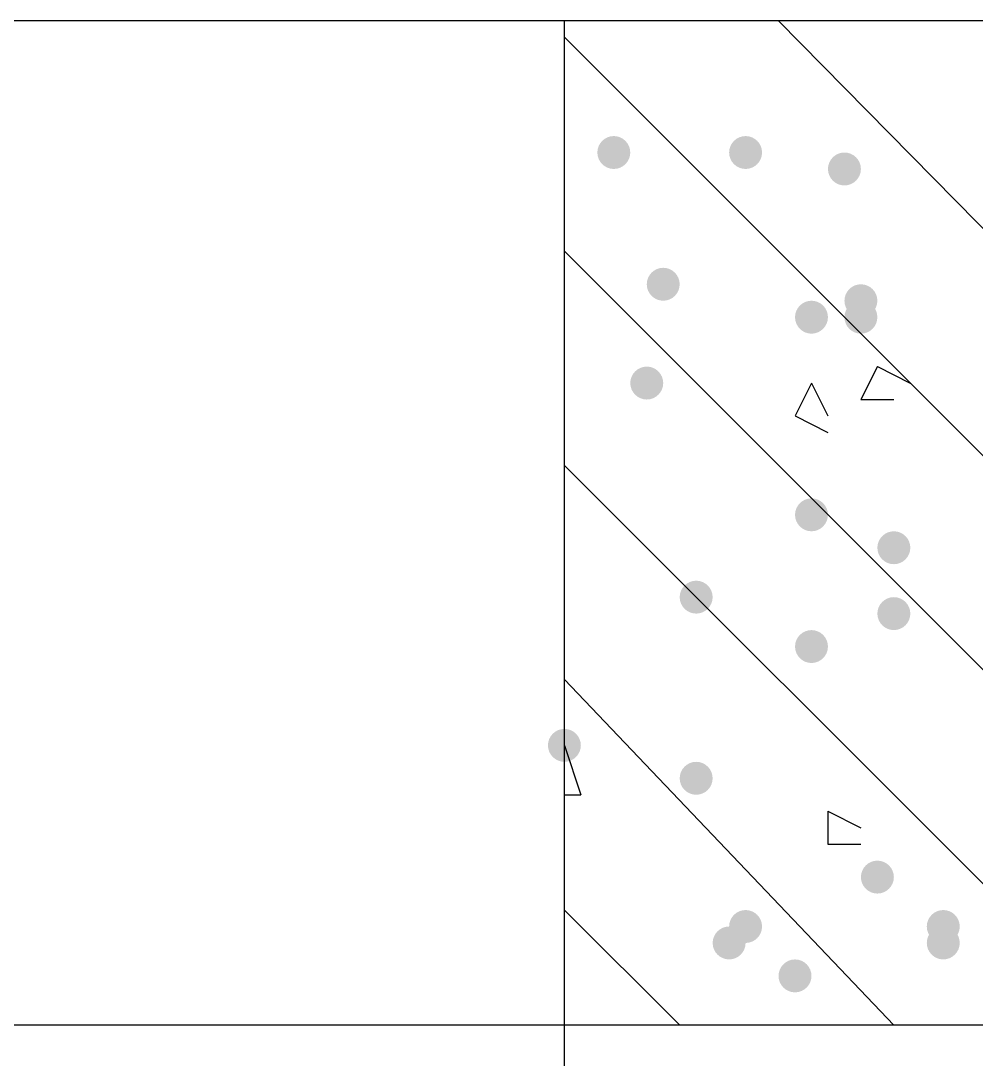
# Model space of a CAD drawing. Header units: inches. Extents: x 11 to 286, y 6 to 196.
# Drawn here: x 73.928 to 76.383, y 157.322 to 159.992 of the extents above; entities that cross this region are included whole.
import ezdxf

# ---------------------------------------------------------------- set-up
doc = ezdxf.new("R2010")
doc.units = ezdxf.units.IN
doc.header["$MEASUREMENT"] = 0
doc.layers.add('PDF_几何图形', color=7, linetype='Continuous')
doc.layers.add('PDF_实体填充', color=7, linetype='Continuous', true_color=0xffffff)

msp = doc.modelspace()

# ---------------------------------------------------------------- hatches: boundary and pattern name
at = {"layer": 'PDF_实体填充', "transparency": 33554559}
h = msp.add_hatch(color=7, dxfattribs=at)
edge = h.paths.add_edge_path(flags=0)
edge.add_spline(control_points=[(75.4944, 159.6531), (75.4944, 159.6298), (75.4754, 159.6108), (75.4521, 159.6108)], knot_values=[0, 0, 0, 0, 1, 1, 1, 1], degree=3, periodic=0)
edge.add_spline(control_points=[(75.4521, 159.6108), (75.4288, 159.6108), (75.4098, 159.6298), (75.4098, 159.6531)], knot_values=[0, 0, 0, 0, 1, 1, 1, 1], degree=3, periodic=0)
edge.add_line((75.4098, 159.6531), (75.4098, 159.6531))
edge.add_spline(control_points=[(75.4098, 159.6531), (75.4098, 159.6764), (75.4288, 159.6954), (75.4521, 159.6954)], knot_values=[0, 0, 0, 0, 1, 1, 1, 1], degree=3, periodic=0)
edge.add_spline(control_points=[(75.4521, 159.6954), (75.4754, 159.6954), (75.4944, 159.6764), (75.4944, 159.6531)], knot_values=[0, 0, 0, 0, 1, 1, 1, 1], degree=3, periodic=0)
edge.add_line((75.4944, 159.6531), (75.4944, 159.6531))
edge.add_line((75.4944, 159.6531), (75.4944, 159.6531))
h = msp.add_hatch(color=7, dxfattribs=at)
edge = h.paths.add_edge_path(flags=0)
edge.add_spline(control_points=[(75.8331, 159.6531), (75.8331, 159.6298), (75.8141, 159.6108), (75.7908, 159.6108)], knot_values=[0, 0, 0, 0, 1, 1, 1, 1], degree=3, periodic=0)
edge.add_spline(control_points=[(75.7908, 159.6108), (75.7675, 159.6108), (75.7484, 159.6298), (75.7484, 159.6531)], knot_values=[0, 0, 0, 0, 1, 1, 1, 1], degree=3, periodic=0)
edge.add_line((75.7484, 159.6531), (75.7484, 159.6531))
edge.add_spline(control_points=[(75.7484, 159.6531), (75.7484, 159.6764), (75.7675, 159.6954), (75.7908, 159.6954)], knot_values=[0, 0, 0, 0, 1, 1, 1, 1], degree=3, periodic=0)
edge.add_spline(control_points=[(75.7908, 159.6954), (75.8141, 159.6954), (75.8331, 159.6764), (75.8331, 159.6531)], knot_values=[0, 0, 0, 0, 1, 1, 1, 1], degree=3, periodic=0)
edge.add_line((75.8331, 159.6531), (75.8331, 159.6531))
edge.add_line((75.8331, 159.6531), (75.8331, 159.6531))
h = msp.add_hatch(color=7, dxfattribs=at)
edge = h.paths.add_edge_path(flags=0)
edge.add_spline(control_points=[(76.0871, 159.6108), (76.0871, 159.5875), (76.0681, 159.5684), (76.0448, 159.5684)], knot_values=[0, 0, 0, 0, 1, 1, 1, 1], degree=3, periodic=0)
edge.add_spline(control_points=[(76.0448, 159.5684), (76.0215, 159.5684), (76.0024, 159.5875), (76.0024, 159.6108)], knot_values=[0, 0, 0, 0, 1, 1, 1, 1], degree=3, periodic=0)
edge.add_line((76.0024, 159.6108), (76.0024, 159.6108))
edge.add_spline(control_points=[(76.0024, 159.6108), (76.0024, 159.6341), (76.0215, 159.6531), (76.0448, 159.6531)], knot_values=[0, 0, 0, 0, 1, 1, 1, 1], degree=3, periodic=0)
edge.add_spline(control_points=[(76.0448, 159.6531), (76.0681, 159.6531), (76.0871, 159.6341), (76.0871, 159.6108)], knot_values=[0, 0, 0, 0, 1, 1, 1, 1], degree=3, periodic=0)
edge.add_line((76.0871, 159.6108), (76.0871, 159.6108))
edge.add_line((76.0871, 159.6108), (76.0871, 159.6108))
h = msp.add_hatch(color=7, dxfattribs=at)
edge = h.paths.add_edge_path(flags=0)
edge.add_spline(control_points=[(75.6214, 159.3144), (75.6214, 159.2912), (75.6024, 159.2721), (75.5791, 159.2721)], knot_values=[0, 0, 0, 0, 1, 1, 1, 1], degree=3, periodic=0)
edge.add_spline(control_points=[(75.5791, 159.2721), (75.5558, 159.2721), (75.5368, 159.2912), (75.5368, 159.3144)], knot_values=[0, 0, 0, 0, 1, 1, 1, 1], degree=3, periodic=0)
edge.add_line((75.5368, 159.3144), (75.5368, 159.3144))
edge.add_spline(control_points=[(75.5368, 159.3144), (75.5368, 159.3377), (75.5558, 159.3568), (75.5791, 159.3568)], knot_values=[0, 0, 0, 0, 1, 1, 1, 1], degree=3, periodic=0)
edge.add_spline(control_points=[(75.5791, 159.3568), (75.6024, 159.3568), (75.6214, 159.3377), (75.6214, 159.3144)], knot_values=[0, 0, 0, 0, 1, 1, 1, 1], degree=3, periodic=0)
edge.add_line((75.6214, 159.3144), (75.6214, 159.3144))
edge.add_line((75.6214, 159.3144), (75.6214, 159.3144))
h = msp.add_hatch(color=7, dxfattribs=at)
edge = h.paths.add_edge_path(flags=0)
edge.add_spline(control_points=[(76.1294, 159.2721), (76.1294, 159.2488), (76.1104, 159.2298), (76.0871, 159.2298)], knot_values=[0, 0, 0, 0, 1, 1, 1, 1], degree=3, periodic=0)
edge.add_spline(control_points=[(76.0871, 159.2298), (76.0638, 159.2298), (76.0448, 159.2488), (76.0448, 159.2721)], knot_values=[0, 0, 0, 0, 1, 1, 1, 1], degree=3, periodic=0)
edge.add_line((76.0448, 159.2721), (76.0448, 159.2721))
edge.add_spline(control_points=[(76.0448, 159.2721), (76.0448, 159.2954), (76.0638, 159.3144), (76.0871, 159.3144)], knot_values=[0, 0, 0, 0, 1, 1, 1, 1], degree=3, periodic=0)
edge.add_spline(control_points=[(76.0871, 159.3144), (76.1104, 159.3144), (76.1294, 159.2954), (76.1294, 159.2721)], knot_values=[0, 0, 0, 0, 1, 1, 1, 1], degree=3, periodic=0)
edge.add_line((76.1294, 159.2721), (76.1294, 159.2721))
edge.add_line((76.1294, 159.2721), (76.1294, 159.2721))
h = msp.add_hatch(color=7, dxfattribs=at)
edge = h.paths.add_edge_path(flags=0)
edge.add_spline(control_points=[(76.0024, 159.2298), (76.0024, 159.2065), (75.9834, 159.1874), (75.9601, 159.1874)], knot_values=[0, 0, 0, 0, 1, 1, 1, 1], degree=3, periodic=0)
edge.add_spline(control_points=[(75.9601, 159.1874), (75.9368, 159.1874), (75.9178, 159.2065), (75.9178, 159.2298)], knot_values=[0, 0, 0, 0, 1, 1, 1, 1], degree=3, periodic=0)
edge.add_line((75.9178, 159.2298), (75.9178, 159.2298))
edge.add_spline(control_points=[(75.9178, 159.2298), (75.9178, 159.2531), (75.9368, 159.2721), (75.9601, 159.2721)], knot_values=[0, 0, 0, 0, 1, 1, 1, 1], degree=3, periodic=0)
edge.add_spline(control_points=[(75.9601, 159.2721), (75.9834, 159.2721), (76.0024, 159.2531), (76.0024, 159.2298)], knot_values=[0, 0, 0, 0, 1, 1, 1, 1], degree=3, periodic=0)
edge.add_line((76.0024, 159.2298), (76.0024, 159.2298))
edge.add_line((76.0024, 159.2298), (76.0024, 159.2298))
h = msp.add_hatch(color=7, dxfattribs=at)
edge = h.paths.add_edge_path(flags=0)
edge.add_spline(control_points=[(76.1294, 159.2298), (76.1294, 159.2065), (76.1104, 159.1874), (76.0871, 159.1874)], knot_values=[0, 0, 0, 0, 1, 1, 1, 1], degree=3, periodic=0)
edge.add_spline(control_points=[(76.0871, 159.1874), (76.0638, 159.1874), (76.0448, 159.2065), (76.0448, 159.2298)], knot_values=[0, 0, 0, 0, 1, 1, 1, 1], degree=3, periodic=0)
edge.add_line((76.0448, 159.2298), (76.0448, 159.2298))
edge.add_spline(control_points=[(76.0448, 159.2298), (76.0448, 159.2531), (76.0638, 159.2721), (76.0871, 159.2721)], knot_values=[0, 0, 0, 0, 1, 1, 1, 1], degree=3, periodic=0)
edge.add_spline(control_points=[(76.0871, 159.2721), (76.1104, 159.2721), (76.1294, 159.2531), (76.1294, 159.2298)], knot_values=[0, 0, 0, 0, 1, 1, 1, 1], degree=3, periodic=0)
edge.add_line((76.1294, 159.2298), (76.1294, 159.2298))
edge.add_line((76.1294, 159.2298), (76.1294, 159.2298))
h = msp.add_hatch(color=7, dxfattribs=at)
edge = h.paths.add_edge_path(flags=0)
edge.add_spline(control_points=[(75.5791, 159.0604), (75.5791, 159.0372), (75.5601, 159.0181), (75.5368, 159.0181)], knot_values=[0, 0, 0, 0, 1, 1, 1, 1], degree=3, periodic=0)
edge.add_spline(control_points=[(75.5368, 159.0181), (75.5135, 159.0181), (75.4944, 159.0372), (75.4944, 159.0604)], knot_values=[0, 0, 0, 0, 1, 1, 1, 1], degree=3, periodic=0)
edge.add_line((75.4944, 159.0604), (75.4944, 159.0604))
edge.add_spline(control_points=[(75.4944, 159.0604), (75.4944, 159.0837), (75.5135, 159.1028), (75.5368, 159.1028)], knot_values=[0, 0, 0, 0, 1, 1, 1, 1], degree=3, periodic=0)
edge.add_spline(control_points=[(75.5368, 159.1028), (75.5601, 159.1028), (75.5791, 159.0837), (75.5791, 159.0604)], knot_values=[0, 0, 0, 0, 1, 1, 1, 1], degree=3, periodic=0)
edge.add_line((75.5791, 159.0604), (75.5791, 159.0604))
edge.add_line((75.5791, 159.0604), (75.5791, 159.0604))
h = msp.add_hatch(color=7, dxfattribs=at)
edge = h.paths.add_edge_path(flags=0)
edge.add_spline(control_points=[(76.0024, 158.7218), (76.0024, 158.6985), (75.9834, 158.6794), (75.9601, 158.6794)], knot_values=[0, 0, 0, 0, 1, 1, 1, 1], degree=3, periodic=0)
edge.add_spline(control_points=[(75.9601, 158.6794), (75.9368, 158.6794), (75.9178, 158.6985), (75.9178, 158.7218)], knot_values=[0, 0, 0, 0, 1, 1, 1, 1], degree=3, periodic=0)
edge.add_line((75.9178, 158.7218), (75.9178, 158.7218))
edge.add_spline(control_points=[(75.9178, 158.7218), (75.9178, 158.7451), (75.9368, 158.7641), (75.9601, 158.7641)], knot_values=[0, 0, 0, 0, 1, 1, 1, 1], degree=3, periodic=0)
edge.add_spline(control_points=[(75.9601, 158.7641), (75.9834, 158.7641), (76.0024, 158.7451), (76.0024, 158.7218)], knot_values=[0, 0, 0, 0, 1, 1, 1, 1], degree=3, periodic=0)
edge.add_line((76.0024, 158.7218), (76.0024, 158.7218))
edge.add_line((76.0024, 158.7218), (76.0024, 158.7218))
h = msp.add_hatch(color=7, dxfattribs=at)
edge = h.paths.add_edge_path(flags=0)
edge.add_spline(control_points=[(76.2141, 158.6371), (76.2141, 158.6138), (76.1951, 158.5948), (76.1718, 158.5948)], knot_values=[0, 0, 0, 0, 1, 1, 1, 1], degree=3, periodic=0)
edge.add_spline(control_points=[(76.1718, 158.5948), (76.1485, 158.5948), (76.1294, 158.6138), (76.1294, 158.6371)], knot_values=[0, 0, 0, 0, 1, 1, 1, 1], degree=3, periodic=0)
edge.add_line((76.1294, 158.6371), (76.1294, 158.6371))
edge.add_spline(control_points=[(76.1294, 158.6371), (76.1294, 158.6604), (76.1485, 158.6794), (76.1718, 158.6794)], knot_values=[0, 0, 0, 0, 1, 1, 1, 1], degree=3, periodic=0)
edge.add_spline(control_points=[(76.1718, 158.6794), (76.1951, 158.6794), (76.2141, 158.6604), (76.2141, 158.6371)], knot_values=[0, 0, 0, 0, 1, 1, 1, 1], degree=3, periodic=0)
edge.add_line((76.2141, 158.6371), (76.2141, 158.6371))
edge.add_line((76.2141, 158.6371), (76.2141, 158.6371))
h = msp.add_hatch(color=7, dxfattribs=at)
edge = h.paths.add_edge_path(flags=0)
edge.add_spline(control_points=[(75.7061, 158.5101), (75.7061, 158.4868), (75.6871, 158.4678), (75.6638, 158.4678)], knot_values=[0, 0, 0, 0, 1, 1, 1, 1], degree=3, periodic=0)
edge.add_spline(control_points=[(75.6638, 158.4678), (75.6405, 158.4678), (75.6214, 158.4868), (75.6214, 158.5101)], knot_values=[0, 0, 0, 0, 1, 1, 1, 1], degree=3, periodic=0)
edge.add_line((75.6214, 158.5101), (75.6214, 158.5101))
edge.add_spline(control_points=[(75.6214, 158.5101), (75.6214, 158.5334), (75.6405, 158.5524), (75.6638, 158.5524)], knot_values=[0, 0, 0, 0, 1, 1, 1, 1], degree=3, periodic=0)
edge.add_spline(control_points=[(75.6638, 158.5524), (75.6871, 158.5524), (75.7061, 158.5334), (75.7061, 158.5101)], knot_values=[0, 0, 0, 0, 1, 1, 1, 1], degree=3, periodic=0)
edge.add_line((75.7061, 158.5101), (75.7061, 158.5101))
edge.add_line((75.7061, 158.5101), (75.7061, 158.5101))
h = msp.add_hatch(color=7, dxfattribs=at)
edge = h.paths.add_edge_path(flags=0)
edge.add_spline(control_points=[(76.2141, 158.4678), (76.2141, 158.4445), (76.1951, 158.4254), (76.1718, 158.4254)], knot_values=[0, 0, 0, 0, 1, 1, 1, 1], degree=3, periodic=0)
edge.add_spline(control_points=[(76.1718, 158.4254), (76.1485, 158.4254), (76.1294, 158.4445), (76.1294, 158.4678)], knot_values=[0, 0, 0, 0, 1, 1, 1, 1], degree=3, periodic=0)
edge.add_line((76.1294, 158.4678), (76.1294, 158.4678))
edge.add_spline(control_points=[(76.1294, 158.4678), (76.1294, 158.4911), (76.1485, 158.5101), (76.1718, 158.5101)], knot_values=[0, 0, 0, 0, 1, 1, 1, 1], degree=3, periodic=0)
edge.add_spline(control_points=[(76.1718, 158.5101), (76.1951, 158.5101), (76.2141, 158.4911), (76.2141, 158.4678)], knot_values=[0, 0, 0, 0, 1, 1, 1, 1], degree=3, periodic=0)
edge.add_line((76.2141, 158.4678), (76.2141, 158.4678))
edge.add_line((76.2141, 158.4678), (76.2141, 158.4678))
h = msp.add_hatch(color=7, dxfattribs=at)
edge = h.paths.add_edge_path(flags=0)
edge.add_spline(control_points=[(76.0024, 158.3831), (76.0024, 158.3598), (75.9834, 158.3408), (75.9601, 158.3408)], knot_values=[0, 0, 0, 0, 1, 1, 1, 1], degree=3, periodic=0)
edge.add_spline(control_points=[(75.9601, 158.3408), (75.9368, 158.3408), (75.9178, 158.3598), (75.9178, 158.3831)], knot_values=[0, 0, 0, 0, 1, 1, 1, 1], degree=3, periodic=0)
edge.add_line((75.9178, 158.3831), (75.9178, 158.3831))
edge.add_spline(control_points=[(75.9178, 158.3831), (75.9178, 158.4064), (75.9368, 158.4254), (75.9601, 158.4254)], knot_values=[0, 0, 0, 0, 1, 1, 1, 1], degree=3, periodic=0)
edge.add_spline(control_points=[(75.9601, 158.4254), (75.9834, 158.4254), (76.0024, 158.4064), (76.0024, 158.3831)], knot_values=[0, 0, 0, 0, 1, 1, 1, 1], degree=3, periodic=0)
edge.add_line((76.0024, 158.3831), (76.0024, 158.3831))
edge.add_line((76.0024, 158.3831), (76.0024, 158.3831))
h = msp.add_hatch(color=7, dxfattribs=at)
edge = h.paths.add_edge_path(flags=0)
edge.add_spline(control_points=[(75.3674, 158.1291), (75.3674, 158.1058), (75.3484, 158.0868), (75.3251, 158.0868)], knot_values=[0, 0, 0, 0, 1, 1, 1, 1], degree=3, periodic=0)
edge.add_spline(control_points=[(75.3251, 158.0868), (75.3018, 158.0868), (75.2828, 158.1058), (75.2828, 158.1291)], knot_values=[0, 0, 0, 0, 1, 1, 1, 1], degree=3, periodic=0)
edge.add_line((75.2828, 158.1291), (75.2828, 158.1291))
edge.add_spline(control_points=[(75.2828, 158.1291), (75.2828, 158.1524), (75.3018, 158.1714), (75.3251, 158.1714)], knot_values=[0, 0, 0, 0, 1, 1, 1, 1], degree=3, periodic=0)
edge.add_spline(control_points=[(75.3251, 158.1714), (75.3484, 158.1714), (75.3674, 158.1524), (75.3674, 158.1291)], knot_values=[0, 0, 0, 0, 1, 1, 1, 1], degree=3, periodic=0)
edge.add_line((75.3674, 158.1291), (75.3674, 158.1291))
edge.add_line((75.3674, 158.1291), (75.3674, 158.1291))
h = msp.add_hatch(color=7, dxfattribs=at)
edge = h.paths.add_edge_path(flags=0)
edge.add_spline(control_points=[(75.7061, 158.0444), (75.7061, 158.0212), (75.6871, 158.0021), (75.6638, 158.0021)], knot_values=[0, 0, 0, 0, 1, 1, 1, 1], degree=3, periodic=0)
edge.add_spline(control_points=[(75.6638, 158.0021), (75.6405, 158.0021), (75.6214, 158.0212), (75.6214, 158.0444)], knot_values=[0, 0, 0, 0, 1, 1, 1, 1], degree=3, periodic=0)
edge.add_line((75.6214, 158.0444), (75.6214, 158.0444))
edge.add_spline(control_points=[(75.6214, 158.0444), (75.6214, 158.0677), (75.6405, 158.0868), (75.6638, 158.0868)], knot_values=[0, 0, 0, 0, 1, 1, 1, 1], degree=3, periodic=0)
edge.add_spline(control_points=[(75.6638, 158.0868), (75.6871, 158.0868), (75.7061, 158.0677), (75.7061, 158.0444)], knot_values=[0, 0, 0, 0, 1, 1, 1, 1], degree=3, periodic=0)
edge.add_line((75.7061, 158.0444), (75.7061, 158.0444))
edge.add_line((75.7061, 158.0444), (75.7061, 158.0444))
h = msp.add_hatch(color=7, dxfattribs=at)
edge = h.paths.add_edge_path(flags=0)
edge.add_spline(control_points=[(76.1718, 157.7904), (76.1718, 157.7672), (76.1527, 157.7481), (76.1294, 157.7481)], knot_values=[0, 0, 0, 0, 1, 1, 1, 1], degree=3, periodic=0)
edge.add_spline(control_points=[(76.1294, 157.7481), (76.1062, 157.7481), (76.0871, 157.7672), (76.0871, 157.7904)], knot_values=[0, 0, 0, 0, 1, 1, 1, 1], degree=3, periodic=0)
edge.add_line((76.0871, 157.7904), (76.0871, 157.7904))
edge.add_spline(control_points=[(76.0871, 157.7904), (76.0871, 157.8137), (76.1062, 157.8328), (76.1294, 157.8328)], knot_values=[0, 0, 0, 0, 1, 1, 1, 1], degree=3, periodic=0)
edge.add_spline(control_points=[(76.1294, 157.8328), (76.1527, 157.8328), (76.1718, 157.8137), (76.1718, 157.7904)], knot_values=[0, 0, 0, 0, 1, 1, 1, 1], degree=3, periodic=0)
edge.add_line((76.1718, 157.7904), (76.1718, 157.7904))
edge.add_line((76.1718, 157.7904), (76.1718, 157.7904))
h = msp.add_hatch(color=7, dxfattribs=at)
edge = h.paths.add_edge_path(flags=0)
edge.add_spline(control_points=[(75.8331, 157.6634), (75.8331, 157.6402), (75.8141, 157.6211), (75.7908, 157.6211)], knot_values=[0, 0, 0, 0, 1, 1, 1, 1], degree=3, periodic=0)
edge.add_spline(control_points=[(75.7908, 157.6211), (75.7675, 157.6211), (75.7484, 157.6402), (75.7484, 157.6634)], knot_values=[0, 0, 0, 0, 1, 1, 1, 1], degree=3, periodic=0)
edge.add_line((75.7484, 157.6634), (75.7484, 157.6634))
edge.add_spline(control_points=[(75.7484, 157.6634), (75.7484, 157.6867), (75.7675, 157.7058), (75.7908, 157.7058)], knot_values=[0, 0, 0, 0, 1, 1, 1, 1], degree=3, periodic=0)
edge.add_spline(control_points=[(75.7908, 157.7058), (75.8141, 157.7058), (75.8331, 157.6867), (75.8331, 157.6634)], knot_values=[0, 0, 0, 0, 1, 1, 1, 1], degree=3, periodic=0)
edge.add_line((75.8331, 157.6634), (75.8331, 157.6634))
edge.add_line((75.8331, 157.6634), (75.8331, 157.6634))
h = msp.add_hatch(color=7, dxfattribs=at)
edge = h.paths.add_edge_path(flags=0)
edge.add_spline(control_points=[(76.3411, 157.6634), (76.3411, 157.6402), (76.3221, 157.6211), (76.2988, 157.6211)], knot_values=[0, 0, 0, 0, 1, 1, 1, 1], degree=3, periodic=0)
edge.add_spline(control_points=[(76.2988, 157.6211), (76.2755, 157.6211), (76.2564, 157.6402), (76.2564, 157.6634)], knot_values=[0, 0, 0, 0, 1, 1, 1, 1], degree=3, periodic=0)
edge.add_line((76.2564, 157.6634), (76.2564, 157.6634))
edge.add_spline(control_points=[(76.2564, 157.6634), (76.2564, 157.6867), (76.2755, 157.7058), (76.2988, 157.7058)], knot_values=[0, 0, 0, 0, 1, 1, 1, 1], degree=3, periodic=0)
edge.add_spline(control_points=[(76.2988, 157.7058), (76.3221, 157.7058), (76.3411, 157.6867), (76.3411, 157.6634)], knot_values=[0, 0, 0, 0, 1, 1, 1, 1], degree=3, periodic=0)
edge.add_line((76.3411, 157.6634), (76.3411, 157.6634))
edge.add_line((76.3411, 157.6634), (76.3411, 157.6634))
h = msp.add_hatch(color=7, dxfattribs=at)
edge = h.paths.add_edge_path(flags=0)
edge.add_spline(control_points=[(75.7908, 157.6211), (75.7908, 157.5978), (75.7717, 157.5788), (75.7484, 157.5788)], knot_values=[0, 0, 0, 0, 1, 1, 1, 1], degree=3, periodic=0)
edge.add_spline(control_points=[(75.7484, 157.5788), (75.7252, 157.5788), (75.7061, 157.5978), (75.7061, 157.6211)], knot_values=[0, 0, 0, 0, 1, 1, 1, 1], degree=3, periodic=0)
edge.add_line((75.7061, 157.6211), (75.7061, 157.6211))
edge.add_spline(control_points=[(75.7061, 157.6211), (75.7061, 157.6444), (75.7252, 157.6634), (75.7484, 157.6634)], knot_values=[0, 0, 0, 0, 1, 1, 1, 1], degree=3, periodic=0)
edge.add_spline(control_points=[(75.7484, 157.6634), (75.7717, 157.6634), (75.7908, 157.6444), (75.7908, 157.6211)], knot_values=[0, 0, 0, 0, 1, 1, 1, 1], degree=3, periodic=0)
edge.add_line((75.7908, 157.6211), (75.7908, 157.6211))
edge.add_line((75.7908, 157.6211), (75.7908, 157.6211))
h = msp.add_hatch(color=7, dxfattribs=at)
edge = h.paths.add_edge_path(flags=0)
edge.add_spline(control_points=[(76.3411, 157.6211), (76.3411, 157.5978), (76.3221, 157.5788), (76.2988, 157.5788)], knot_values=[0, 0, 0, 0, 1, 1, 1, 1], degree=3, periodic=0)
edge.add_spline(control_points=[(76.2988, 157.5788), (76.2755, 157.5788), (76.2564, 157.5978), (76.2564, 157.6211)], knot_values=[0, 0, 0, 0, 1, 1, 1, 1], degree=3, periodic=0)
edge.add_line((76.2564, 157.6211), (76.2564, 157.6211))
edge.add_spline(control_points=[(76.2564, 157.6211), (76.2564, 157.6444), (76.2755, 157.6634), (76.2988, 157.6634)], knot_values=[0, 0, 0, 0, 1, 1, 1, 1], degree=3, periodic=0)
edge.add_spline(control_points=[(76.2988, 157.6634), (76.3221, 157.6634), (76.3411, 157.6444), (76.3411, 157.6211)], knot_values=[0, 0, 0, 0, 1, 1, 1, 1], degree=3, periodic=0)
edge.add_line((76.3411, 157.6211), (76.3411, 157.6211))
edge.add_line((76.3411, 157.6211), (76.3411, 157.6211))
h = msp.add_hatch(color=7, dxfattribs=at)
edge = h.paths.add_edge_path(flags=0)
edge.add_spline(control_points=[(75.9601, 157.5364), (75.9601, 157.5132), (75.9411, 157.4941), (75.9178, 157.4941)], knot_values=[0, 0, 0, 0, 1, 1, 1, 1], degree=3, periodic=0)
edge.add_spline(control_points=[(75.9178, 157.4941), (75.8945, 157.4941), (75.8754, 157.5132), (75.8754, 157.5364)], knot_values=[0, 0, 0, 0, 1, 1, 1, 1], degree=3, periodic=0)
edge.add_line((75.8754, 157.5364), (75.8754, 157.5364))
edge.add_spline(control_points=[(75.8754, 157.5364), (75.8754, 157.5597), (75.8945, 157.5788), (75.9178, 157.5788)], knot_values=[0, 0, 0, 0, 1, 1, 1, 1], degree=3, periodic=0)
edge.add_spline(control_points=[(75.9178, 157.5788), (75.9411, 157.5788), (75.9601, 157.5597), (75.9601, 157.5364)], knot_values=[0, 0, 0, 0, 1, 1, 1, 1], degree=3, periodic=0)
edge.add_line((75.9601, 157.5364), (75.9601, 157.5364))
edge.add_line((75.9601, 157.5364), (75.9601, 157.5364))

# ---------------------------------------------------------------- linework, layer by layer
at = {"layer": 'PDF_几何图形'}
for p, q in [((117.4891, 159.9918), (66.0964, 159.9918)), ((75.3251, 157.4094), (75.3251, 159.9918)), ((75.8754, 159.9918), (78.4154, 157.4094)), ((75.3251, 159.9494), (77.8651, 157.4094)), ((75.3251, 159.3991), (77.3148, 157.4094)), ((76.1294, 159.1028), (76.0871, 159.0181)), ((76.1294, 159.1028), (76.2141, 159.0604)), ((75.9601, 159.0604), (75.9178, 158.9758)), ((75.9601, 159.0604), (76.0024, 158.9758)), ((76.0871, 159.0181), (76.1718, 159.0181)), ((75.9178, 158.9758), (76.0024, 158.9334)), ((75.3251, 158.8488), (76.7644, 157.4094)), ((75.3251, 158.2984), (76.1718, 157.4094)), ((75.3251, 158.1291), (75.3674, 158.0021)), ((75.3251, 158.0021), (75.3674, 158.0021)), ((76.0024, 157.9598), (76.0871, 157.9174)), ((76.0024, 157.9598), (76.0024, 157.8751)), ((76.0024, 157.8751), (76.0871, 157.8751)), ((75.3251, 157.7058), (75.6214, 157.4094)), ((117.4891, 157.4094), (68.6788, 157.4094)), ((75.3251, 124.6858), (75.3251, 157.4094))]:
    msp.add_line(p, q, dxfattribs=at)

doc.saveas('drawing.dxf')
